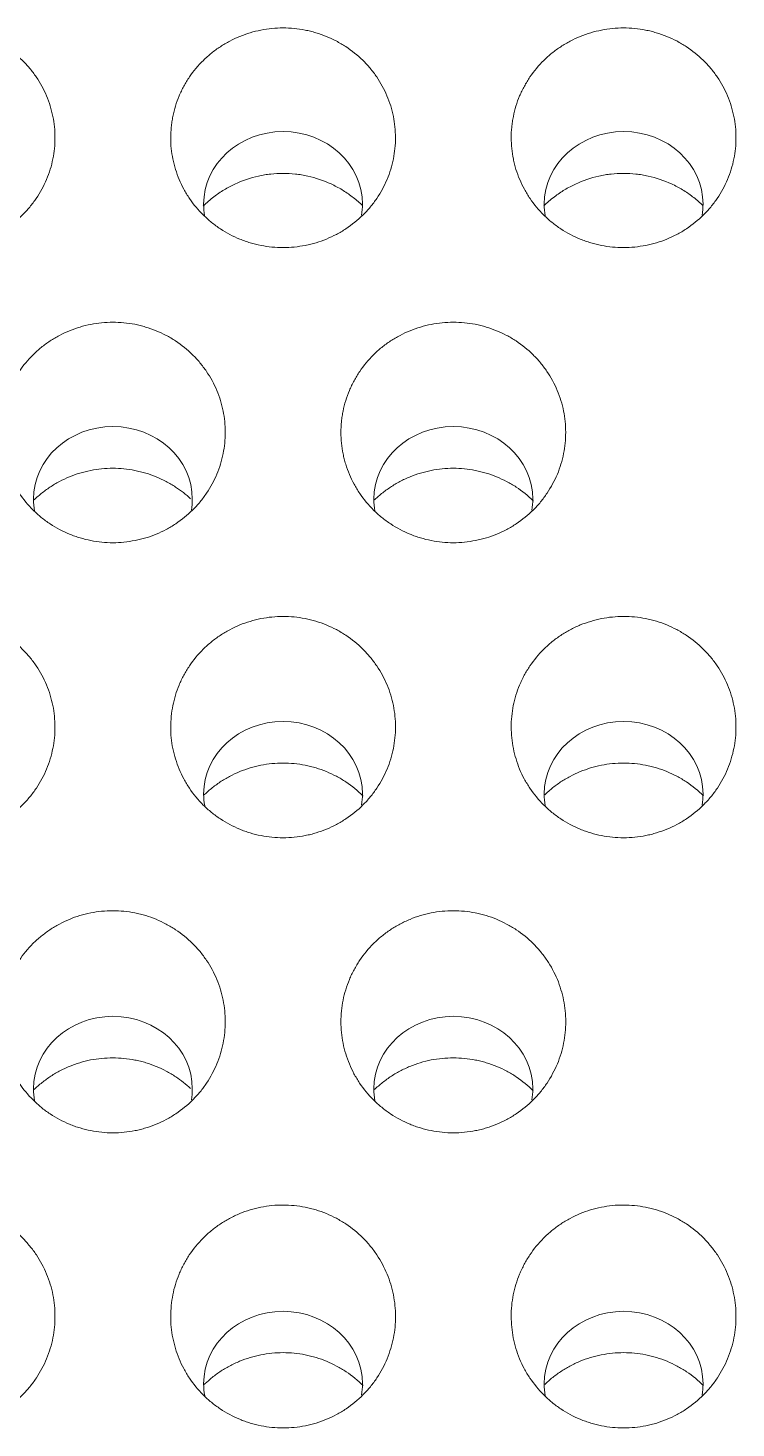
# Model space of a CAD drawing. Header units: inches. Extents: x 3778 to 56227, y -16914 to 35091.
# Drawn here: x 42141.05 to 42147.27, y -12606.92 to -12594.64 of the extents above; entities that cross this region are included whole.
import ezdxf

# ---------------------------------------------------------------- set-up
doc = ezdxf.new("R2010")
doc.units = ezdxf.units.IN
doc.header["$LTSCALE"] = 100
doc.header["$MEASUREMENT"] = 0
doc.layers.add('2-con', color=2, linetype='Continuous')
doc.layers.add('mark-B', color=2, linetype='Continuous', lineweight=20)

# ---------------------------------------------------------------- blocks, each defined once
blk = doc.blocks.new('무풍1WAY 대형')
at = {"layer": 'mark-B'}
for centre, start_param, end_param in [((537.771, -472.419), 2.987068, 3.141596), ((537.771, -472.419), 0, 0.167489), ((540.759, -472.419), 2.987068, 3.141596), ((540.759, -472.419), 0, 0.167489), ((537.771, -472.419), 3.141596, 6.283185), ((540.759, -472.419), 3.141596, 6.283185), ((539.265, -475.007), 2.988145, 3.141596), ((539.265, -475.007), 0, 0.166016), ((542.252, -475.007), 2.988145, 3.141596), ((542.252, -475.007), 0, 0.166016), ((539.265, -475.007), 3.141596, 6.283185), ((542.252, -475.007), 3.141596, 6.283185), ((537.771, -477.594), 2.989229, 3.141596), ((537.771, -477.594), 0, 0.16444), ((540.759, -477.594), 2.989229, 3.141596), ((540.759, -477.594), 0, 0.16444), ((537.771, -477.594), 3.141596, 6.283185), ((540.759, -477.594), 3.141596, 6.283185), ((539.265, -480.181), 2.990306, 3.141596), ((539.265, -480.181), 0, 0.162873), ((542.252, -480.181), 2.990306, 3.141596), ((542.252, -480.181), 0, 0.162873), ((539.265, -480.181), 3.141596, 6.283185), ((542.252, -480.181), 3.141596, 6.283185), ((537.771, -482.769), 2.991484, 3.141596), ((537.771, -482.769), 0, 0.161298), ((540.759, -482.769), 2.991484, 3.141596), ((540.759, -482.769), 0, 0.161298), ((537.771, -482.769), 3.141596, 6.283185), ((540.759, -482.769), 3.141596, 6.283185)]:
    blk.add_ellipse(centre, major_axis=(0.697, 0), ratio=0.913545, start_param=start_param, end_param=end_param, dxfattribs=at)
for points, knots in [([(537.771, -472.032), (537.837, -472.032), (537.901, -472.039), (537.997, -472.058), (538.028, -472.066), (538.075, -472.08), (538.091, -472.085), (538.122, -472.096), (538.137, -472.102), (538.212, -472.133), (538.269, -472.164), (538.336, -472.209), (538.349, -472.218), (538.375, -472.237), (538.388, -472.247), (538.425, -472.278), (538.449, -472.3), (538.517, -472.368), (538.558, -472.417), (538.602, -472.484), (538.611, -472.498), (538.627, -472.525), (538.651, -472.567), (538.685, -472.639), (538.706, -472.699), (538.725, -472.76), (538.733, -472.791), (538.751, -472.884), (538.757, -472.947), (538.757, -473.042), (538.756, -473.074), (538.75, -473.138), (538.745, -473.169), (538.726, -473.262), (538.708, -473.323), (538.678, -473.396), (538.671, -473.411), (538.657, -473.44), (538.65, -473.454), (538.628, -473.497), (538.611, -473.524), (538.558, -473.603), (538.518, -473.653), (538.461, -473.71), (538.449, -473.721), (538.425, -473.743), (538.388, -473.775), (538.324, -473.822), (538.269, -473.856), (538.211, -473.886), (538.182, -473.9), (538.092, -473.938), (538.03, -473.956), (537.934, -473.975), (537.902, -473.98), (537.836, -473.987), (537.804, -473.988), (537.706, -473.988), (537.642, -473.982), (537.562, -473.966), (537.546, -473.963), (537.514, -473.955), (537.467, -473.942), (537.391, -473.914), (537.332, -473.887), (537.289, -473.864), (537.275, -473.856), (537.247, -473.839), (537.233, -473.831), (537.166, -473.786), (537.116, -473.745), (537.048, -473.677), (537.027, -473.653), (536.986, -473.603), (536.966, -473.577), (536.913, -473.498), (536.883, -473.442), (536.847, -473.353), (536.836, -473.323), (536.817, -473.262), (536.802, -473.201), (536.793, -473.138), (536.786, -473.075), (536.785, -473.043), (536.785, -472.947), (536.791, -472.884), (536.809, -472.791), (536.817, -472.761), (536.835, -472.7), (536.846, -472.669), (536.883, -472.581), (536.913, -472.525), (536.966, -472.445), (536.985, -472.419), (537.026, -472.369), (537.047, -472.345), (537.115, -472.277), (537.165, -472.237), (537.245, -472.182), (537.273, -472.165), (537.331, -472.135), (537.389, -472.107), (537.45, -472.085), (537.496, -472.071), (537.512, -472.067), (537.544, -472.059), (537.56, -472.055), (537.64, -472.039), (537.705, -472.032), (537.771, -472.032)], [0, 0, 0, 0, 0.03125, 0.03125, 0.046875, 0.046875, 0.054688, 0.054688, 0.0625, 0.0625, 0.09375, 0.09375, 0.101563, 0.101563, 0.109375, 0.109375, 0.125, 0.125, 0.15625, 0.15625, 0.164063, 0.164063, 0.171875, 0.1875, 0.203125, 0.203125, 0.21875, 0.21875, 0.25, 0.25, 0.265625, 0.265625, 0.28125, 0.28125, 0.3125, 0.3125, 0.320313, 0.320313, 0.328125, 0.328125, 0.34375, 0.34375, 0.375, 0.375, 0.382813, 0.382813, 0.390625, 0.40625, 0.421875, 0.421875, 0.4375, 0.4375, 0.46875, 0.46875, 0.484375, 0.484375, 0.5, 0.5, 0.53125, 0.53125, 0.539063, 0.539063, 0.546875, 0.5625, 0.578125, 0.578125, 0.585938, 0.585938, 0.59375, 0.59375, 0.625, 0.625, 0.640625, 0.640625, 0.65625, 0.65625, 0.6875, 0.6875, 0.703125, 0.703125, 0.71875, 0.734375, 0.734375, 0.75, 0.75, 0.78125, 0.78125, 0.796875, 0.796875, 0.8125, 0.8125, 0.84375, 0.84375, 0.859375, 0.859375, 0.875, 0.875, 0.90625, 0.90625, 0.921875, 0.921875, 0.9375, 0.953125, 0.953125, 0.960938, 0.960938, 0.96875, 0.96875, 1, 1, 1, 1]), ([(540.759, -472.032), (540.824, -472.032), (540.889, -472.039), (540.984, -472.058), (541.016, -472.066), (541.063, -472.08), (541.078, -472.085), (541.109, -472.096), (541.124, -472.102), (541.199, -472.133), (541.256, -472.164), (541.323, -472.209), (541.336, -472.218), (541.363, -472.237), (541.375, -472.247), (541.413, -472.278), (541.437, -472.3), (541.505, -472.368), (541.545, -472.417), (541.59, -472.484), (541.598, -472.498), (541.615, -472.525), (541.639, -472.567), (541.672, -472.639), (541.694, -472.699), (541.712, -472.76), (541.72, -472.791), (541.739, -472.884), (541.745, -472.947), (541.745, -473.042), (541.743, -473.074), (541.737, -473.138), (541.732, -473.169), (541.714, -473.262), (541.696, -473.323), (541.665, -473.396), (541.659, -473.411), (541.645, -473.44), (541.638, -473.454), (541.615, -473.497), (541.599, -473.524), (541.546, -473.603), (541.505, -473.653), (541.448, -473.71), (541.436, -473.721), (541.412, -473.743), (541.376, -473.775), (541.311, -473.822), (541.256, -473.856), (541.199, -473.886), (541.169, -473.9), (541.079, -473.938), (541.017, -473.956), (540.922, -473.975), (540.889, -473.98), (540.824, -473.987), (540.791, -473.988), (540.694, -473.988), (540.629, -473.982), (540.549, -473.966), (540.533, -473.963), (540.501, -473.955), (540.454, -473.942), (540.378, -473.914), (540.32, -473.887), (540.277, -473.864), (540.263, -473.856), (540.235, -473.839), (540.221, -473.831), (540.153, -473.786), (540.104, -473.745), (540.036, -473.677), (540.014, -473.653), (539.973, -473.603), (539.954, -473.577), (539.901, -473.498), (539.871, -473.442), (539.834, -473.353), (539.823, -473.323), (539.805, -473.262), (539.789, -473.201), (539.78, -473.138), (539.774, -473.075), (539.772, -473.043), (539.772, -472.947), (539.778, -472.884), (539.797, -472.791), (539.805, -472.761), (539.823, -472.7), (539.834, -472.669), (539.87, -472.581), (539.9, -472.525), (539.953, -472.445), (539.972, -472.419), (540.013, -472.369), (540.035, -472.345), (540.103, -472.277), (540.152, -472.237), (540.233, -472.182), (540.261, -472.165), (540.318, -472.135), (540.377, -472.107), (540.437, -472.085), (540.484, -472.071), (540.5, -472.067), (540.531, -472.059), (540.547, -472.055), (540.628, -472.039), (540.693, -472.032), (540.759, -472.032)], [0, 0, 0, 0, 0.03125, 0.03125, 0.046875, 0.046875, 0.054688, 0.054688, 0.0625, 0.0625, 0.09375, 0.09375, 0.101563, 0.101563, 0.109375, 0.109375, 0.125, 0.125, 0.15625, 0.15625, 0.164063, 0.164063, 0.171875, 0.1875, 0.203125, 0.203125, 0.21875, 0.21875, 0.25, 0.25, 0.265625, 0.265625, 0.28125, 0.28125, 0.3125, 0.3125, 0.320313, 0.320313, 0.328125, 0.328125, 0.34375, 0.34375, 0.375, 0.375, 0.382813, 0.382813, 0.390625, 0.40625, 0.421875, 0.421875, 0.4375, 0.4375, 0.46875, 0.46875, 0.484375, 0.484375, 0.5, 0.5, 0.53125, 0.53125, 0.539063, 0.539063, 0.546875, 0.5625, 0.578125, 0.578125, 0.585938, 0.585938, 0.59375, 0.59375, 0.625, 0.625, 0.640625, 0.640625, 0.65625, 0.65625, 0.6875, 0.6875, 0.703125, 0.703125, 0.71875, 0.734375, 0.734375, 0.75, 0.75, 0.78125, 0.78125, 0.796875, 0.796875, 0.8125, 0.8125, 0.84375, 0.84375, 0.859375, 0.859375, 0.875, 0.875, 0.90625, 0.90625, 0.921875, 0.921875, 0.9375, 0.953125, 0.953125, 0.960938, 0.960938, 0.96875, 0.96875, 1, 1, 1, 1]), ([(543.746, -472.032), (543.812, -472.032), (543.877, -472.039), (543.972, -472.058), (544.003, -472.066), (544.05, -472.08), (544.066, -472.085), (544.097, -472.096), (544.112, -472.102), (544.187, -472.133), (544.244, -472.164), (544.311, -472.209), (544.324, -472.218), (544.35, -472.237), (544.363, -472.247), (544.4, -472.278), (544.424, -472.3), (544.492, -472.368), (544.533, -472.417), (544.577, -472.484), (544.586, -472.498), (544.602, -472.525), (544.626, -472.567), (544.66, -472.639), (544.681, -472.699), (544.7, -472.76), (544.708, -472.791), (544.726, -472.884), (544.732, -472.947), (544.732, -473.042), (544.731, -473.074), (544.725, -473.138), (544.72, -473.169), (544.701, -473.262), (544.683, -473.323), (544.653, -473.396), (544.646, -473.411), (544.633, -473.44), (544.625, -473.454), (544.603, -473.497), (544.586, -473.524), (544.533, -473.603), (544.493, -473.653), (544.436, -473.71), (544.424, -473.721), (544.4, -473.743), (544.363, -473.775), (544.299, -473.822), (544.244, -473.856), (544.187, -473.886), (544.157, -473.9), (544.067, -473.938), (544.005, -473.956), (543.909, -473.975), (543.877, -473.98), (543.812, -473.987), (543.779, -473.988), (543.682, -473.988), (543.617, -473.982), (543.537, -473.966), (543.521, -473.963), (543.489, -473.955), (543.442, -473.942), (543.366, -473.914), (543.307, -473.887), (543.264, -473.864), (543.25, -473.856), (543.222, -473.839), (543.208, -473.831), (543.141, -473.786), (543.091, -473.745), (543.023, -473.677), (543.002, -473.653), (542.961, -473.603), (542.941, -473.577), (542.888, -473.498), (542.858, -473.442), (542.822, -473.353), (542.811, -473.323), (542.792, -473.262), (542.777, -473.201), (542.768, -473.138), (542.761, -473.075), (542.76, -473.043), (542.76, -472.947), (542.766, -472.884), (542.784, -472.791), (542.792, -472.761), (542.81, -472.7), (542.821, -472.669), (542.858, -472.581), (542.888, -472.525), (542.941, -472.445), (542.96, -472.419), (543.001, -472.369), (543.022, -472.345), (543.09, -472.277), (543.14, -472.237), (543.22, -472.182), (543.249, -472.165), (543.306, -472.135), (543.364, -472.107), (543.425, -472.085), (543.471, -472.071), (543.487, -472.067), (543.519, -472.059), (543.535, -472.055), (543.615, -472.039), (543.68, -472.032), (543.746, -472.032)], [0, 0, 0, 0, 0.03125, 0.03125, 0.046875, 0.046875, 0.054687, 0.054687, 0.0625, 0.0625, 0.09375, 0.09375, 0.101562, 0.101562, 0.109375, 0.109375, 0.125, 0.125, 0.15625, 0.15625, 0.164062, 0.164062, 0.171875, 0.1875, 0.203125, 0.203125, 0.21875, 0.21875, 0.25, 0.25, 0.265625, 0.265625, 0.28125, 0.28125, 0.3125, 0.3125, 0.320312, 0.320312, 0.328125, 0.328125, 0.34375, 0.34375, 0.375, 0.375, 0.382812, 0.382812, 0.390625, 0.40625, 0.421875, 0.421875, 0.4375, 0.4375, 0.46875, 0.46875, 0.484375, 0.484375, 0.5, 0.5, 0.53125, 0.53125, 0.539062, 0.539062, 0.546875, 0.5625, 0.578125, 0.578125, 0.585937, 0.585937, 0.59375, 0.59375, 0.625, 0.625, 0.640625, 0.640625, 0.65625, 0.65625, 0.6875, 0.6875, 0.703125, 0.703125, 0.71875, 0.734375, 0.734375, 0.75, 0.75, 0.78125, 0.78125, 0.796875, 0.796875, 0.8125, 0.8125, 0.84375, 0.84375, 0.859375, 0.859375, 0.875, 0.875, 0.90625, 0.90625, 0.921875, 0.921875, 0.9375, 0.953125, 0.953125, 0.960937, 0.960937, 0.96875, 0.96875, 1, 1, 1, 1]), ([(538.462, -472.414), (538.455, -472.421), (538.447, -472.429), (538.427, -472.447), (538.39, -472.479), (538.325, -472.527), (538.27, -472.56), (538.227, -472.583), (538.212, -472.59), (538.183, -472.604), (538.168, -472.611), (538.093, -472.642), (538.03, -472.661), (537.935, -472.68), (537.902, -472.685), (537.837, -472.692), (537.804, -472.693), (537.706, -472.693), (537.642, -472.687), (537.561, -472.671), (537.545, -472.667), (537.513, -472.659), (537.466, -472.646), (537.389, -472.619), (537.331, -472.591), (537.288, -472.568), (537.274, -472.56), (537.246, -472.544), (537.232, -472.535), (537.164, -472.49), (537.115, -472.449), (537.069, -472.404)], [0, 0, 0, 0, 0.021096, 0.021096, 0.052678, 0.115841, 0.179004, 0.179004, 0.210586, 0.210586, 0.242167, 0.242167, 0.368493, 0.368493, 0.431657, 0.431657, 0.49482, 0.49482, 0.621146, 0.621146, 0.652728, 0.652728, 0.684309, 0.747473, 0.810636, 0.810636, 0.842217, 0.842217, 0.873799, 0.873799, 1, 1, 1, 1]), ([(541.45, -472.414), (541.442, -472.421), (541.434, -472.429), (541.414, -472.447), (541.378, -472.479), (541.313, -472.527), (541.258, -472.56), (541.215, -472.583), (541.2, -472.59), (541.17, -472.604), (541.155, -472.611), (541.08, -472.642), (541.018, -472.661), (540.922, -472.68), (540.89, -472.685), (540.824, -472.692), (540.792, -472.693), (540.694, -472.693), (540.629, -472.687), (540.549, -472.671), (540.533, -472.667), (540.501, -472.659), (540.453, -472.646), (540.377, -472.619), (540.318, -472.591), (540.275, -472.568), (540.261, -472.56), (540.233, -472.544), (540.219, -472.535), (540.152, -472.49), (540.102, -472.449), (540.057, -472.404)], [0, 0, 0, 0, 0.021096, 0.021096, 0.052678, 0.115841, 0.179004, 0.179004, 0.210586, 0.210586, 0.242167, 0.242167, 0.368493, 0.368493, 0.431657, 0.431657, 0.49482, 0.49482, 0.621146, 0.621146, 0.652728, 0.652728, 0.684309, 0.747473, 0.810636, 0.810636, 0.842217, 0.842217, 0.873799, 0.873799, 1, 1, 1, 1]), ([(539.265, -474.621), (539.331, -474.621), (539.395, -474.628), (539.49, -474.647), (539.522, -474.655), (539.569, -474.669), (539.584, -474.674), (539.615, -474.685), (539.63, -474.691), (539.705, -474.722), (539.762, -474.752), (539.829, -474.797), (539.842, -474.806), (539.868, -474.825), (539.881, -474.835), (539.919, -474.866), (539.943, -474.888), (540.01, -474.955), (540.051, -475.004), (540.096, -475.071), (540.104, -475.085), (540.121, -475.112), (540.145, -475.154), (540.178, -475.225), (540.2, -475.285), (540.218, -475.346), (540.226, -475.377), (540.245, -475.47), (540.251, -475.533), (540.251, -475.627), (540.25, -475.659), (540.243, -475.723), (540.239, -475.754), (540.22, -475.847), (540.202, -475.907), (540.171, -475.981), (540.165, -475.995), (540.151, -476.024), (540.144, -476.038), (540.121, -476.081), (540.105, -476.108), (540.052, -476.187), (540.011, -476.236), (539.954, -476.293), (539.942, -476.304), (539.918, -476.326), (539.882, -476.357), (539.817, -476.405), (539.762, -476.438), (539.705, -476.468), (539.675, -476.482), (539.585, -476.52), (539.523, -476.538), (539.428, -476.557), (539.396, -476.562), (539.33, -476.568), (539.298, -476.57), (539.2, -476.57), (539.136, -476.564), (539.056, -476.548), (539.04, -476.544), (539.008, -476.537), (538.961, -476.524), (538.885, -476.497), (538.826, -476.469), (538.783, -476.446), (538.769, -476.438), (538.741, -476.422), (538.727, -476.413), (538.66, -476.368), (538.61, -476.328), (538.542, -476.26), (538.521, -476.236), (538.48, -476.187), (538.46, -476.161), (538.407, -476.082), (538.377, -476.026), (538.34, -475.938), (538.33, -475.908), (538.311, -475.847), (538.296, -475.785), (538.286, -475.723), (538.28, -475.66), (538.279, -475.629), (538.278, -475.533), (538.285, -475.47), (538.303, -475.378), (538.311, -475.347), (538.329, -475.286), (538.34, -475.256), (538.377, -475.168), (538.407, -475.112), (538.46, -475.032), (538.479, -475.007), (538.52, -474.957), (538.541, -474.933), (538.609, -474.865), (538.659, -474.825), (538.739, -474.771), (538.768, -474.754), (538.825, -474.723), (538.883, -474.696), (538.944, -474.674), (538.99, -474.66), (539.006, -474.655), (539.038, -474.647), (539.054, -474.644), (539.134, -474.628), (539.199, -474.621), (539.265, -474.621)], [0, 0, 0, 0, 0.03125, 0.03125, 0.046875, 0.046875, 0.054688, 0.054688, 0.0625, 0.0625, 0.09375, 0.09375, 0.101563, 0.101563, 0.109375, 0.109375, 0.125, 0.125, 0.15625, 0.15625, 0.164063, 0.164063, 0.171875, 0.1875, 0.203125, 0.203125, 0.21875, 0.21875, 0.25, 0.25, 0.265625, 0.265625, 0.28125, 0.28125, 0.3125, 0.3125, 0.320313, 0.320313, 0.328125, 0.328125, 0.34375, 0.34375, 0.375, 0.375, 0.382813, 0.382813, 0.390625, 0.40625, 0.421875, 0.421875, 0.4375, 0.4375, 0.46875, 0.46875, 0.484375, 0.484375, 0.5, 0.5, 0.53125, 0.53125, 0.539063, 0.539063, 0.546875, 0.5625, 0.578125, 0.578125, 0.585938, 0.585938, 0.59375, 0.59375, 0.625, 0.625, 0.640625, 0.640625, 0.65625, 0.65625, 0.6875, 0.6875, 0.703125, 0.703125, 0.71875, 0.734375, 0.734375, 0.75, 0.75, 0.78125, 0.78125, 0.796875, 0.796875, 0.8125, 0.8125, 0.84375, 0.84375, 0.859375, 0.859375, 0.875, 0.875, 0.90625, 0.90625, 0.921875, 0.921875, 0.9375, 0.953125, 0.953125, 0.960937, 0.960937, 0.96875, 0.96875, 1, 1, 1, 1]), ([(542.252, -474.621), (542.318, -474.621), (542.383, -474.628), (542.478, -474.647), (542.509, -474.655), (542.556, -474.669), (542.572, -474.674), (542.603, -474.685), (542.618, -474.691), (542.693, -474.722), (542.749, -474.752), (542.817, -474.797), (542.83, -474.806), (542.856, -474.825), (542.869, -474.835), (542.906, -474.866), (542.93, -474.888), (542.998, -474.955), (543.039, -475.004), (543.083, -475.071), (543.092, -475.085), (543.108, -475.112), (543.132, -475.154), (543.166, -475.225), (543.187, -475.285), (543.206, -475.346), (543.214, -475.377), (543.232, -475.47), (543.239, -475.533), (543.239, -475.627), (543.237, -475.659), (543.231, -475.723), (543.226, -475.754), (543.208, -475.847), (543.189, -475.907), (543.159, -475.981), (543.152, -475.995), (543.139, -476.024), (543.131, -476.038), (543.109, -476.081), (543.092, -476.108), (543.039, -476.187), (542.999, -476.236), (542.942, -476.293), (542.93, -476.304), (542.906, -476.326), (542.869, -476.357), (542.805, -476.405), (542.75, -476.438), (542.692, -476.468), (542.663, -476.482), (542.573, -476.52), (542.511, -476.538), (542.415, -476.557), (542.383, -476.562), (542.318, -476.568), (542.285, -476.57), (542.188, -476.57), (542.123, -476.564), (542.043, -476.548), (542.027, -476.544), (541.995, -476.537), (541.948, -476.524), (541.872, -476.497), (541.814, -476.469), (541.771, -476.446), (541.757, -476.438), (541.729, -476.422), (541.715, -476.413), (541.648, -476.368), (541.598, -476.328), (541.53, -476.26), (541.508, -476.236), (541.467, -476.187), (541.448, -476.161), (541.395, -476.082), (541.365, -476.026), (541.328, -475.938), (541.317, -475.908), (541.299, -475.847), (541.283, -475.785), (541.274, -475.723), (541.268, -475.66), (541.266, -475.629), (541.266, -475.533), (541.272, -475.47), (541.291, -475.378), (541.298, -475.347), (541.317, -475.286), (541.328, -475.256), (541.364, -475.168), (541.394, -475.112), (541.447, -475.032), (541.466, -475.007), (541.507, -474.957), (541.529, -474.933), (541.597, -474.865), (541.646, -474.825), (541.727, -474.771), (541.755, -474.754), (541.812, -474.723), (541.871, -474.696), (541.931, -474.674), (541.978, -474.66), (541.994, -474.655), (542.025, -474.647), (542.041, -474.644), (542.122, -474.628), (542.187, -474.621), (542.252, -474.621)], [0, 0, 0, 0, 0.03125, 0.03125, 0.046875, 0.046875, 0.054688, 0.054688, 0.0625, 0.0625, 0.09375, 0.09375, 0.101563, 0.101563, 0.109375, 0.109375, 0.125, 0.125, 0.15625, 0.15625, 0.164063, 0.164063, 0.171875, 0.1875, 0.203125, 0.203125, 0.21875, 0.21875, 0.25, 0.25, 0.265625, 0.265625, 0.28125, 0.28125, 0.3125, 0.3125, 0.320313, 0.320313, 0.328125, 0.328125, 0.34375, 0.34375, 0.375, 0.375, 0.382813, 0.382813, 0.390625, 0.40625, 0.421875, 0.421875, 0.4375, 0.4375, 0.46875, 0.46875, 0.484375, 0.484375, 0.5, 0.5, 0.53125, 0.53125, 0.539063, 0.539063, 0.546875, 0.5625, 0.578125, 0.578125, 0.585938, 0.585938, 0.59375, 0.59375, 0.625, 0.625, 0.640625, 0.640625, 0.65625, 0.65625, 0.6875, 0.6875, 0.703125, 0.703125, 0.71875, 0.734375, 0.734375, 0.75, 0.75, 0.78125, 0.78125, 0.796875, 0.796875, 0.8125, 0.8125, 0.84375, 0.84375, 0.859375, 0.859375, 0.875, 0.875, 0.90625, 0.90625, 0.921875, 0.921875, 0.9375, 0.953125, 0.953125, 0.960938, 0.960938, 0.96875, 0.96875, 1, 1, 1, 1]), ([(539.956, -475.001), (539.948, -475.009), (539.94, -475.016), (539.92, -475.035), (539.883, -475.066), (539.819, -475.114), (539.763, -475.147), (539.72, -475.17), (539.706, -475.177), (539.676, -475.191), (539.661, -475.198), (539.586, -475.229), (539.524, -475.248), (539.428, -475.267), (539.396, -475.271), (539.33, -475.278), (539.298, -475.279), (539.2, -475.279), (539.135, -475.273), (539.055, -475.257), (539.039, -475.254), (539.007, -475.246), (538.96, -475.233), (538.884, -475.206), (538.825, -475.178), (538.782, -475.155), (538.768, -475.147), (538.74, -475.131), (538.726, -475.122), (538.659, -475.077), (538.609, -475.036), (538.563, -474.991), (538.563, -474.991), (538.563, -474.991)], [0, 0, 0, 0, 0.021639, 0.021639, 0.053183, 0.116271, 0.179358, 0.179358, 0.210902, 0.210902, 0.242446, 0.242446, 0.368621, 0.368621, 0.431708, 0.431708, 0.494796, 0.494796, 0.620971, 0.620971, 0.652514, 0.652514, 0.684058, 0.747146, 0.810233, 0.810233, 0.841777, 0.841777, 0.873321, 0.873321, 0.999496, 0.999496, 1, 1, 1, 1]), ([(542.944, -475.001), (542.936, -475.009), (542.928, -475.016), (542.907, -475.035), (542.871, -475.066), (542.806, -475.114), (542.751, -475.147), (542.708, -475.17), (542.693, -475.177), (542.664, -475.191), (542.649, -475.198), (542.573, -475.229), (542.511, -475.248), (542.416, -475.267), (542.383, -475.271), (542.318, -475.278), (542.285, -475.279), (542.188, -475.279), (542.123, -475.273), (542.043, -475.257), (542.027, -475.254), (541.995, -475.246), (541.948, -475.233), (541.871, -475.206), (541.813, -475.178), (541.77, -475.155), (541.756, -475.147), (541.728, -475.131), (541.714, -475.122), (541.654, -475.082), (541.611, -475.048), (541.571, -475.01)], [0, 0, 0, 0, 0.022043, 0.022043, 0.054174, 0.118438, 0.182701, 0.182701, 0.214832, 0.214832, 0.246964, 0.246964, 0.375491, 0.375491, 0.439754, 0.439754, 0.504017, 0.504017, 0.632544, 0.632544, 0.664675, 0.664675, 0.696807, 0.76107, 0.825333, 0.825333, 0.857465, 0.857465, 0.889597, 0.889597, 1, 1, 1, 1]), ([(537.771, -477.21), (537.837, -477.21), (537.901, -477.217), (537.996, -477.236), (538.028, -477.243), (538.075, -477.257), (538.09, -477.263), (538.121, -477.274), (538.136, -477.279), (538.211, -477.31), (538.268, -477.34), (538.335, -477.385), (538.348, -477.394), (538.374, -477.413), (538.387, -477.423), (538.425, -477.454), (538.448, -477.475), (538.516, -477.543), (538.557, -477.592), (538.602, -477.658), (538.61, -477.672), (538.627, -477.699), (538.651, -477.741), (538.685, -477.812), (538.706, -477.871), (538.724, -477.932), (538.732, -477.963), (538.751, -478.056), (538.757, -478.118), (538.757, -478.213), (538.756, -478.244), (538.749, -478.307), (538.745, -478.339), (538.726, -478.431), (538.708, -478.492), (538.677, -478.565), (538.671, -478.579), (538.657, -478.608), (538.65, -478.622), (538.627, -478.664), (538.611, -478.692), (538.558, -478.77), (538.517, -478.819), (538.46, -478.876), (538.448, -478.887), (538.424, -478.909), (538.388, -478.94), (538.323, -478.987), (538.268, -479.02), (538.211, -479.051), (538.181, -479.065), (538.091, -479.101), (538.029, -479.12), (537.934, -479.139), (537.902, -479.144), (537.836, -479.15), (537.804, -479.152), (537.707, -479.152), (537.642, -479.146), (537.562, -479.13), (537.546, -479.126), (537.514, -479.118), (537.467, -479.106), (537.391, -479.079), (537.333, -479.051), (537.29, -479.029), (537.276, -479.021), (537.248, -479.004), (537.234, -478.996), (537.167, -478.951), (537.117, -478.911), (537.049, -478.843), (537.027, -478.82), (536.996, -478.783), (536.986, -478.77), (536.967, -478.744), (536.958, -478.731), (536.914, -478.666), (536.884, -478.61), (536.847, -478.522), (536.836, -478.492), (536.817, -478.431), (536.802, -478.37), (536.793, -478.308), (536.786, -478.246), (536.785, -478.214), (536.785, -478.119), (536.791, -478.056), (536.81, -477.964), (536.817, -477.933), (536.836, -477.872), (536.847, -477.842), (536.883, -477.754), (536.913, -477.699), (536.966, -477.62), (536.985, -477.594), (537.026, -477.544), (537.048, -477.521), (537.116, -477.453), (537.165, -477.413), (537.246, -477.359), (537.274, -477.342), (537.331, -477.312), (537.39, -477.284), (537.45, -477.263), (537.497, -477.249), (537.512, -477.244), (537.544, -477.236), (537.56, -477.233), (537.64, -477.217), (537.705, -477.21), (537.771, -477.21)], [0, 0, 0, 0, 0.03125, 0.03125, 0.046875, 0.046875, 0.054688, 0.054688, 0.0625, 0.0625, 0.09375, 0.09375, 0.101563, 0.101563, 0.109375, 0.109375, 0.125, 0.125, 0.15625, 0.15625, 0.164063, 0.164063, 0.171875, 0.1875, 0.203125, 0.203125, 0.21875, 0.21875, 0.25, 0.25, 0.265625, 0.265625, 0.28125, 0.28125, 0.3125, 0.3125, 0.320313, 0.320313, 0.328125, 0.328125, 0.34375, 0.34375, 0.375, 0.375, 0.382813, 0.382813, 0.390625, 0.40625, 0.421875, 0.421875, 0.4375, 0.4375, 0.46875, 0.46875, 0.484375, 0.484375, 0.5, 0.5, 0.53125, 0.53125, 0.539062, 0.539062, 0.546875, 0.5625, 0.578125, 0.578125, 0.585937, 0.585937, 0.59375, 0.59375, 0.625, 0.625, 0.640625, 0.640625, 0.648437, 0.648437, 0.65625, 0.65625, 0.6875, 0.6875, 0.703125, 0.703125, 0.71875, 0.734375, 0.734375, 0.75, 0.75, 0.78125, 0.78125, 0.796875, 0.796875, 0.8125, 0.8125, 0.84375, 0.84375, 0.859375, 0.859375, 0.875, 0.875, 0.90625, 0.90625, 0.921875, 0.921875, 0.9375, 0.953125, 0.953125, 0.960937, 0.960937, 0.96875, 0.96875, 1, 1, 1, 1]), ([(540.759, -477.21), (540.824, -477.21), (540.889, -477.217), (540.984, -477.236), (541.015, -477.243), (541.062, -477.257), (541.078, -477.263), (541.109, -477.274), (541.124, -477.279), (541.199, -477.31), (541.255, -477.34), (541.322, -477.385), (541.336, -477.394), (541.362, -477.413), (541.375, -477.423), (541.412, -477.454), (541.436, -477.475), (541.504, -477.543), (541.545, -477.592), (541.589, -477.658), (541.598, -477.672), (541.614, -477.699), (541.638, -477.741), (541.672, -477.812), (541.693, -477.871), (541.712, -477.932), (541.72, -477.963), (541.739, -478.056), (541.745, -478.118), (541.745, -478.213), (541.743, -478.244), (541.737, -478.307), (541.732, -478.339), (541.714, -478.431), (541.695, -478.492), (541.665, -478.565), (541.658, -478.579), (541.645, -478.608), (541.637, -478.622), (541.615, -478.664), (541.598, -478.692), (541.545, -478.77), (541.505, -478.819), (541.447, -478.876), (541.436, -478.887), (541.412, -478.909), (541.375, -478.94), (541.311, -478.987), (541.256, -479.02), (541.198, -479.051), (541.169, -479.065), (541.079, -479.101), (541.017, -479.12), (540.921, -479.139), (540.889, -479.144), (540.824, -479.15), (540.791, -479.152), (540.694, -479.152), (540.63, -479.146), (540.55, -479.13), (540.534, -479.126), (540.502, -479.118), (540.455, -479.106), (540.379, -479.079), (540.32, -479.051), (540.277, -479.029), (540.263, -479.021), (540.235, -479.004), (540.222, -478.996), (540.154, -478.951), (540.105, -478.911), (540.036, -478.843), (540.015, -478.82), (539.984, -478.783), (539.974, -478.77), (539.955, -478.744), (539.946, -478.731), (539.901, -478.666), (539.871, -478.61), (539.834, -478.522), (539.824, -478.492), (539.805, -478.431), (539.79, -478.37), (539.78, -478.308), (539.774, -478.246), (539.772, -478.214), (539.772, -478.119), (539.779, -478.056), (539.797, -477.964), (539.805, -477.933), (539.823, -477.872), (539.834, -477.842), (539.871, -477.754), (539.901, -477.699), (539.954, -477.62), (539.973, -477.594), (540.014, -477.544), (540.035, -477.521), (540.103, -477.453), (540.153, -477.413), (540.234, -477.359), (540.262, -477.342), (540.319, -477.312), (540.377, -477.284), (540.438, -477.263), (540.484, -477.249), (540.5, -477.244), (540.532, -477.236), (540.548, -477.233), (540.628, -477.217), (540.693, -477.21), (540.759, -477.21)], [0, 0, 0, 0, 0.03125, 0.03125, 0.046875, 0.046875, 0.054688, 0.054688, 0.0625, 0.0625, 0.09375, 0.09375, 0.101563, 0.101563, 0.109375, 0.109375, 0.125, 0.125, 0.15625, 0.15625, 0.164063, 0.164063, 0.171875, 0.1875, 0.203125, 0.203125, 0.21875, 0.21875, 0.25, 0.25, 0.265625, 0.265625, 0.28125, 0.28125, 0.3125, 0.3125, 0.320313, 0.320313, 0.328125, 0.328125, 0.34375, 0.34375, 0.375, 0.375, 0.382813, 0.382813, 0.390625, 0.40625, 0.421875, 0.421875, 0.4375, 0.4375, 0.46875, 0.46875, 0.484375, 0.484375, 0.5, 0.5, 0.53125, 0.53125, 0.539063, 0.539063, 0.546875, 0.5625, 0.578125, 0.578125, 0.585938, 0.585938, 0.59375, 0.59375, 0.625, 0.625, 0.640625, 0.640625, 0.648438, 0.648438, 0.65625, 0.65625, 0.6875, 0.6875, 0.703125, 0.703125, 0.71875, 0.734375, 0.734375, 0.75, 0.75, 0.78125, 0.78125, 0.796875, 0.796875, 0.8125, 0.8125, 0.84375, 0.84375, 0.859375, 0.859375, 0.875, 0.875, 0.90625, 0.90625, 0.921875, 0.921875, 0.9375, 0.953125, 0.953125, 0.960938, 0.960938, 0.96875, 0.96875, 1, 1, 1, 1]), ([(543.746, -477.21), (543.812, -477.21), (543.876, -477.217), (543.971, -477.236), (544.003, -477.243), (544.05, -477.257), (544.065, -477.263), (544.096, -477.274), (544.111, -477.279), (544.186, -477.31), (544.243, -477.34), (544.31, -477.385), (544.323, -477.394), (544.349, -477.413), (544.362, -477.423), (544.4, -477.454), (544.424, -477.475), (544.491, -477.543), (544.532, -477.592), (544.577, -477.658), (544.586, -477.672), (544.602, -477.699), (544.626, -477.741), (544.66, -477.812), (544.681, -477.871), (544.7, -477.932), (544.707, -477.963), (544.726, -478.056), (544.732, -478.118), (544.732, -478.213), (544.731, -478.244), (544.725, -478.307), (544.72, -478.339), (544.701, -478.431), (544.683, -478.492), (544.652, -478.565), (544.646, -478.579), (544.632, -478.608), (544.625, -478.622), (544.602, -478.664), (544.586, -478.692), (544.533, -478.77), (544.492, -478.819), (544.435, -478.876), (544.423, -478.887), (544.399, -478.909), (544.363, -478.94), (544.298, -478.987), (544.243, -479.02), (544.186, -479.051), (544.156, -479.065), (544.066, -479.101), (544.004, -479.12), (543.909, -479.139), (543.877, -479.144), (543.811, -479.15), (543.779, -479.152), (543.682, -479.152), (543.617, -479.146), (543.537, -479.13), (543.521, -479.126), (543.489, -479.118), (543.442, -479.106), (543.366, -479.079), (543.308, -479.051), (543.265, -479.029), (543.251, -479.021), (543.223, -479.004), (543.209, -478.996), (543.142, -478.951), (543.092, -478.911), (543.024, -478.843), (543.002, -478.82), (542.972, -478.783), (542.962, -478.77), (542.942, -478.744), (542.933, -478.731), (542.889, -478.666), (542.859, -478.61), (542.822, -478.522), (542.811, -478.492), (542.793, -478.431), (542.777, -478.37), (542.768, -478.308), (542.762, -478.246), (542.76, -478.214), (542.76, -478.119), (542.766, -478.056), (542.785, -477.964), (542.792, -477.933), (542.811, -477.872), (542.822, -477.842), (542.858, -477.754), (542.888, -477.699), (542.941, -477.62), (542.96, -477.594), (543.001, -477.544), (543.023, -477.521), (543.091, -477.453), (543.14, -477.413), (543.221, -477.359), (543.249, -477.342), (543.306, -477.312), (543.365, -477.284), (543.425, -477.263), (543.472, -477.249), (543.488, -477.244), (543.519, -477.236), (543.535, -477.233), (543.615, -477.217), (543.68, -477.21), (543.746, -477.21)], [0, 0, 0, 0, 0.03125, 0.03125, 0.046875, 0.046875, 0.054687, 0.054687, 0.0625, 0.0625, 0.09375, 0.09375, 0.101562, 0.101562, 0.109375, 0.109375, 0.125, 0.125, 0.15625, 0.15625, 0.164062, 0.164062, 0.171875, 0.1875, 0.203125, 0.203125, 0.21875, 0.21875, 0.25, 0.25, 0.265625, 0.265625, 0.28125, 0.28125, 0.3125, 0.3125, 0.320313, 0.320313, 0.328125, 0.328125, 0.34375, 0.34375, 0.375, 0.375, 0.382813, 0.382813, 0.390625, 0.40625, 0.421875, 0.421875, 0.4375, 0.4375, 0.46875, 0.46875, 0.484375, 0.484375, 0.5, 0.5, 0.53125, 0.53125, 0.539063, 0.539063, 0.546875, 0.5625, 0.578125, 0.578125, 0.585938, 0.585938, 0.59375, 0.59375, 0.625, 0.625, 0.640625, 0.640625, 0.648438, 0.648438, 0.65625, 0.65625, 0.6875, 0.6875, 0.703125, 0.703125, 0.71875, 0.734375, 0.734375, 0.75, 0.75, 0.78125, 0.78125, 0.796875, 0.796875, 0.8125, 0.8125, 0.84375, 0.84375, 0.859375, 0.859375, 0.875, 0.875, 0.90625, 0.90625, 0.921875, 0.921875, 0.9375, 0.953125, 0.953125, 0.960937, 0.960937, 0.96875, 0.96875, 1, 1, 1, 1]), ([(538.462, -477.588), (538.454, -477.596), (538.446, -477.604), (538.425, -477.622), (538.389, -477.653), (538.324, -477.701), (538.269, -477.734), (538.212, -477.764), (538.182, -477.778), (538.092, -477.815), (538.03, -477.834), (537.934, -477.853), (537.902, -477.858), (537.836, -477.864), (537.804, -477.866), (537.706, -477.866), (537.642, -477.859), (537.562, -477.844), (537.546, -477.84), (537.514, -477.832), (537.467, -477.819), (537.39, -477.792), (537.332, -477.765), (537.289, -477.742), (537.275, -477.734), (537.247, -477.718), (537.233, -477.709), (537.166, -477.664), (537.116, -477.624), (537.07, -477.578), (537.07, -477.578), (537.069, -477.578)], [0, 0, 0, 0, 0.022179, 0.022179, 0.053685, 0.116697, 0.179709, 0.179709, 0.242721, 0.242721, 0.368745, 0.368745, 0.431757, 0.431757, 0.494768, 0.494768, 0.620792, 0.620792, 0.652298, 0.652298, 0.683804, 0.746816, 0.809828, 0.809828, 0.841334, 0.841334, 0.87284, 0.87284, 0.998863, 0.998863, 1, 1, 1, 1]), ([(541.45, -477.588), (541.442, -477.596), (541.433, -477.604), (541.413, -477.622), (541.376, -477.653), (541.312, -477.701), (541.256, -477.734), (541.199, -477.764), (541.169, -477.778), (541.079, -477.815), (541.017, -477.834), (540.922, -477.853), (540.889, -477.858), (540.824, -477.864), (540.791, -477.866), (540.694, -477.866), (540.629, -477.859), (540.549, -477.844), (540.533, -477.84), (540.501, -477.832), (540.454, -477.819), (540.378, -477.792), (540.32, -477.765), (540.277, -477.742), (540.262, -477.734), (540.235, -477.718), (540.221, -477.709), (540.153, -477.664), (540.103, -477.624), (540.058, -477.578), (540.057, -477.578), (540.057, -477.578)], [0, 0, 0, 0, 0.022179, 0.022179, 0.053685, 0.116697, 0.179709, 0.179709, 0.242721, 0.242721, 0.368745, 0.368745, 0.431757, 0.431757, 0.494768, 0.494768, 0.620792, 0.620792, 0.652298, 0.652298, 0.683804, 0.746816, 0.809828, 0.809828, 0.841334, 0.841334, 0.87284, 0.87284, 0.998863, 0.998863, 1, 1, 1, 1]), ([(539.265, -479.799), (539.33, -479.799), (539.395, -479.806), (539.49, -479.824), (539.521, -479.832), (539.568, -479.846), (539.584, -479.851), (539.614, -479.862), (539.63, -479.868), (539.705, -479.899), (539.761, -479.929), (539.828, -479.973), (539.842, -479.982), (539.868, -480.001), (539.881, -480.011), (539.918, -480.042), (539.942, -480.063), (540.01, -480.13), (540.05, -480.179), (540.095, -480.245), (540.104, -480.259), (540.12, -480.286), (540.144, -480.327), (540.178, -480.398), (540.2, -480.457), (540.214, -480.503), (540.218, -480.518), (540.226, -480.549), (540.229, -480.564), (540.245, -480.642), (540.251, -480.704), (540.251, -480.798), (540.249, -480.829), (540.245, -480.877), (540.243, -480.892), (540.238, -480.924), (540.235, -480.939), (540.22, -481.016), (540.201, -481.076), (540.171, -481.149), (540.164, -481.163), (540.151, -481.192), (540.143, -481.206), (540.121, -481.248), (540.104, -481.275), (540.051, -481.354), (540.011, -481.403), (539.953, -481.459), (539.942, -481.47), (539.918, -481.492), (539.881, -481.523), (539.817, -481.57), (539.761, -481.603), (539.704, -481.633), (539.675, -481.647), (539.585, -481.683), (539.523, -481.702), (539.428, -481.721), (539.395, -481.725), (539.33, -481.732), (539.298, -481.733), (539.2, -481.733), (539.136, -481.727), (539.056, -481.712), (539.04, -481.708), (539.008, -481.7), (538.961, -481.687), (538.885, -481.661), (538.827, -481.633), (538.784, -481.611), (538.77, -481.603), (538.742, -481.587), (538.728, -481.578), (538.661, -481.534), (538.611, -481.493), (538.543, -481.426), (538.521, -481.403), (538.491, -481.366), (538.481, -481.353), (538.461, -481.328), (538.452, -481.315), (538.408, -481.249), (538.378, -481.194), (538.341, -481.106), (538.33, -481.076), (538.311, -481.016), (538.304, -480.985), (538.285, -480.893), (538.279, -480.831), (538.279, -480.704), (538.285, -480.642), (538.303, -480.55), (538.311, -480.519), (538.33, -480.459), (538.34, -480.429), (538.377, -480.341), (538.407, -480.286), (538.46, -480.207), (538.479, -480.181), (538.52, -480.132), (538.542, -480.108), (538.61, -480.041), (538.659, -480.001), (538.74, -479.947), (538.768, -479.93), (538.825, -479.9), (538.884, -479.873), (538.944, -479.851), (538.991, -479.837), (539.006, -479.833), (539.038, -479.825), (539.054, -479.822), (539.134, -479.806), (539.199, -479.799), (539.265, -479.799)], [0, 0, 0, 0, 0.03125, 0.03125, 0.046875, 0.046875, 0.054687, 0.054687, 0.0625, 0.0625, 0.09375, 0.09375, 0.101562, 0.101562, 0.109375, 0.109375, 0.125, 0.125, 0.15625, 0.15625, 0.164062, 0.164062, 0.171875, 0.1875, 0.203125, 0.203125, 0.210937, 0.210937, 0.21875, 0.21875, 0.25, 0.25, 0.265625, 0.265625, 0.273437, 0.273437, 0.28125, 0.28125, 0.3125, 0.3125, 0.320312, 0.320312, 0.328125, 0.328125, 0.34375, 0.34375, 0.375, 0.375, 0.382812, 0.382812, 0.390625, 0.40625, 0.421875, 0.421875, 0.4375, 0.4375, 0.46875, 0.46875, 0.484375, 0.484375, 0.5, 0.5, 0.53125, 0.53125, 0.539062, 0.539062, 0.546875, 0.5625, 0.578125, 0.578125, 0.585937, 0.585937, 0.59375, 0.59375, 0.625, 0.625, 0.640625, 0.640625, 0.648437, 0.648437, 0.65625, 0.65625, 0.6875, 0.6875, 0.703125, 0.703125, 0.71875, 0.71875, 0.75, 0.75, 0.78125, 0.78125, 0.796875, 0.796875, 0.8125, 0.8125, 0.84375, 0.84375, 0.859375, 0.859375, 0.875, 0.875, 0.90625, 0.90625, 0.921875, 0.921875, 0.9375, 0.953125, 0.953125, 0.960937, 0.960937, 0.96875, 0.96875, 1, 1, 1, 1]), ([(542.252, -479.799), (542.318, -479.799), (542.382, -479.806), (542.478, -479.824), (542.509, -479.832), (542.556, -479.846), (542.571, -479.851), (542.602, -479.862), (542.617, -479.868), (542.692, -479.899), (542.749, -479.929), (542.816, -479.973), (542.829, -479.982), (542.855, -480.001), (542.868, -480.011), (542.906, -480.042), (542.929, -480.063), (542.997, -480.13), (543.038, -480.179), (543.083, -480.245), (543.091, -480.259), (543.108, -480.286), (543.132, -480.327), (543.166, -480.398), (543.187, -480.457), (543.201, -480.503), (543.205, -480.518), (543.213, -480.549), (543.217, -480.564), (543.232, -480.642), (543.238, -480.704), (543.238, -480.798), (543.237, -480.829), (543.232, -480.877), (543.23, -480.892), (543.226, -480.924), (543.223, -480.939), (543.207, -481.016), (543.189, -481.076), (543.158, -481.149), (543.152, -481.163), (543.138, -481.192), (543.131, -481.206), (543.108, -481.248), (543.092, -481.275), (543.039, -481.354), (542.998, -481.403), (542.941, -481.459), (542.929, -481.47), (542.905, -481.492), (542.869, -481.523), (542.804, -481.57), (542.749, -481.603), (542.692, -481.633), (542.662, -481.647), (542.572, -481.683), (542.51, -481.702), (542.415, -481.721), (542.383, -481.725), (542.318, -481.732), (542.285, -481.733), (542.188, -481.733), (542.124, -481.727), (542.044, -481.712), (542.028, -481.708), (541.996, -481.7), (541.949, -481.687), (541.873, -481.661), (541.814, -481.633), (541.772, -481.611), (541.757, -481.603), (541.73, -481.587), (541.716, -481.578), (541.648, -481.534), (541.599, -481.493), (541.531, -481.426), (541.509, -481.403), (541.478, -481.366), (541.468, -481.353), (541.449, -481.328), (541.44, -481.315), (541.395, -481.249), (541.365, -481.194), (541.328, -481.106), (541.317, -481.076), (541.299, -481.016), (541.291, -480.985), (541.273, -480.893), (541.266, -480.831), (541.266, -480.704), (541.272, -480.642), (541.291, -480.55), (541.299, -480.519), (541.317, -480.459), (541.328, -480.429), (541.365, -480.341), (541.395, -480.286), (541.448, -480.207), (541.467, -480.181), (541.508, -480.132), (541.53, -480.108), (541.598, -480.041), (541.647, -480.001), (541.728, -479.947), (541.756, -479.93), (541.813, -479.9), (541.871, -479.873), (541.932, -479.851), (541.978, -479.837), (541.994, -479.833), (542.026, -479.825), (542.042, -479.822), (542.122, -479.806), (542.187, -479.799), (542.252, -479.799)], [0, 0, 0, 0, 0.03125, 0.03125, 0.046875, 0.046875, 0.054687, 0.054687, 0.0625, 0.0625, 0.09375, 0.09375, 0.101562, 0.101562, 0.109375, 0.109375, 0.125, 0.125, 0.15625, 0.15625, 0.164062, 0.164062, 0.171875, 0.1875, 0.203125, 0.203125, 0.210937, 0.210937, 0.21875, 0.21875, 0.25, 0.25, 0.265625, 0.265625, 0.273437, 0.273437, 0.28125, 0.28125, 0.3125, 0.3125, 0.320312, 0.320312, 0.328125, 0.328125, 0.34375, 0.34375, 0.375, 0.375, 0.382812, 0.382812, 0.390625, 0.40625, 0.421875, 0.421875, 0.4375, 0.4375, 0.46875, 0.46875, 0.484375, 0.484375, 0.5, 0.5, 0.53125, 0.53125, 0.539062, 0.539062, 0.546875, 0.5625, 0.578125, 0.578125, 0.585937, 0.585937, 0.59375, 0.59375, 0.625, 0.625, 0.640625, 0.640625, 0.648437, 0.648437, 0.65625, 0.65625, 0.6875, 0.6875, 0.703125, 0.703125, 0.71875, 0.71875, 0.75, 0.75, 0.78125, 0.78125, 0.796875, 0.796875, 0.8125, 0.8125, 0.84375, 0.84375, 0.859375, 0.859375, 0.875, 0.875, 0.90625, 0.90625, 0.921875, 0.921875, 0.9375, 0.953125, 0.953125, 0.960937, 0.960937, 0.96875, 0.96875, 1, 1, 1, 1]), ([(539.956, -480.175), (539.948, -480.183), (539.939, -480.191), (539.919, -480.209), (539.882, -480.24), (539.817, -480.288), (539.762, -480.32), (539.705, -480.351), (539.675, -480.365), (539.585, -480.401), (539.523, -480.42), (539.428, -480.439), (539.395, -480.444), (539.33, -480.45), (539.298, -480.452), (539.2, -480.452), (539.136, -480.445), (539.056, -480.43), (539.04, -480.426), (539.008, -480.418), (538.961, -480.406), (538.885, -480.379), (538.826, -480.351), (538.783, -480.329), (538.769, -480.321), (538.741, -480.304), (538.727, -480.296), (538.66, -480.251), (538.61, -480.211), (538.564, -480.166), (538.564, -480.165), (538.563, -480.164)], [0, 0, 0, 0, 0.022721, 0.022721, 0.054192, 0.117132, 0.180073, 0.180073, 0.243014, 0.243014, 0.368895, 0.368895, 0.431836, 0.431836, 0.494777, 0.494777, 0.620658, 0.620658, 0.652128, 0.652128, 0.683599, 0.746539, 0.80948, 0.80948, 0.84095, 0.84095, 0.872421, 0.872421, 0.998302, 0.998302, 1, 1, 1, 1]), ([(542.944, -480.175), (542.935, -480.183), (542.927, -480.191), (542.906, -480.209), (542.869, -480.24), (542.805, -480.288), (542.75, -480.32), (542.692, -480.351), (542.663, -480.365), (542.573, -480.401), (542.511, -480.42), (542.415, -480.439), (542.383, -480.444), (542.318, -480.45), (542.285, -480.452), (542.188, -480.452), (542.123, -480.445), (542.043, -480.43), (542.027, -480.426), (541.995, -480.418), (541.948, -480.406), (541.872, -480.379), (541.814, -480.351), (541.771, -480.329), (541.757, -480.321), (541.729, -480.304), (541.715, -480.296), (541.655, -480.256), (541.611, -480.222), (541.57, -480.184)], [0, 0, 0, 0, 0.023142, 0.023142, 0.055196, 0.119302, 0.183409, 0.183409, 0.247516, 0.247516, 0.375729, 0.375729, 0.439836, 0.439836, 0.503942, 0.503942, 0.632156, 0.632156, 0.664209, 0.664209, 0.696262, 0.760369, 0.824476, 0.824476, 0.856529, 0.856529, 0.888582, 0.888582, 1, 1, 1, 1]), ([(537.771, -482.388), (537.837, -482.388), (537.901, -482.395), (537.996, -482.413), (538.027, -482.421), (538.074, -482.435), (538.09, -482.44), (538.12, -482.451), (538.136, -482.457), (538.21, -482.487), (538.267, -482.517), (538.334, -482.561), (538.348, -482.57), (538.374, -482.589), (538.386, -482.599), (538.424, -482.629), (538.448, -482.651), (538.516, -482.718), (538.556, -482.766), (538.601, -482.832), (538.61, -482.846), (538.626, -482.873), (538.65, -482.914), (538.684, -482.985), (538.706, -483.044), (538.72, -483.089), (538.724, -483.104), (538.732, -483.135), (538.735, -483.15), (538.751, -483.227), (538.757, -483.289), (538.757, -483.383), (538.756, -483.414), (538.751, -483.462), (538.749, -483.477), (538.744, -483.508), (538.741, -483.524), (538.726, -483.601), (538.708, -483.66), (538.677, -483.733), (538.67, -483.747), (538.657, -483.776), (538.649, -483.79), (538.627, -483.832), (538.61, -483.859), (538.557, -483.937), (538.517, -483.986), (538.459, -484.042), (538.448, -484.053), (538.424, -484.074), (538.387, -484.105), (538.323, -484.152), (538.267, -484.185), (538.21, -484.215), (538.181, -484.229), (538.091, -484.265), (538.029, -484.284), (537.934, -484.302), (537.901, -484.307), (537.836, -484.314), (537.804, -484.315), (537.707, -484.315), (537.642, -484.309), (537.562, -484.293), (537.546, -484.29), (537.515, -484.282), (537.468, -484.269), (537.392, -484.243), (537.333, -484.216), (537.291, -484.193), (537.276, -484.185), (537.249, -484.169), (537.235, -484.161), (537.167, -484.116), (537.118, -484.076), (537.049, -484.01), (537.028, -483.986), (536.997, -483.949), (536.987, -483.937), (536.968, -483.911), (536.959, -483.898), (536.914, -483.833), (536.884, -483.778), (536.847, -483.691), (536.836, -483.661), (536.818, -483.601), (536.81, -483.57), (536.791, -483.478), (536.785, -483.416), (536.785, -483.29), (536.791, -483.227), (536.81, -483.136), (536.817, -483.105), (536.836, -483.045), (536.847, -483.015), (536.884, -482.928), (536.914, -482.872), (536.967, -482.794), (536.986, -482.769), (537.027, -482.719), (537.049, -482.696), (537.117, -482.629), (537.166, -482.589), (537.247, -482.535), (537.275, -482.519), (537.332, -482.489), (537.39, -482.462), (537.451, -482.44), (537.497, -482.426), (537.513, -482.422), (537.544, -482.414), (537.56, -482.411), (537.641, -482.395), (537.705, -482.388), (537.771, -482.388)], [0, 0, 0, 0, 0.03125, 0.03125, 0.046875, 0.046875, 0.054687, 0.054687, 0.0625, 0.0625, 0.09375, 0.09375, 0.101562, 0.101562, 0.109375, 0.109375, 0.125, 0.125, 0.15625, 0.15625, 0.164062, 0.164062, 0.171875, 0.1875, 0.203125, 0.203125, 0.210937, 0.210937, 0.21875, 0.21875, 0.25, 0.25, 0.265625, 0.265625, 0.273437, 0.273437, 0.28125, 0.28125, 0.3125, 0.3125, 0.320312, 0.320312, 0.328125, 0.328125, 0.34375, 0.34375, 0.375, 0.375, 0.382812, 0.382812, 0.390625, 0.40625, 0.421875, 0.421875, 0.4375, 0.4375, 0.46875, 0.46875, 0.484375, 0.484375, 0.5, 0.5, 0.53125, 0.53125, 0.539063, 0.539063, 0.546875, 0.5625, 0.578125, 0.578125, 0.585938, 0.585938, 0.59375, 0.59375, 0.625, 0.625, 0.640625, 0.640625, 0.648438, 0.648438, 0.65625, 0.65625, 0.6875, 0.6875, 0.703125, 0.703125, 0.71875, 0.71875, 0.75, 0.75, 0.78125, 0.78125, 0.796875, 0.796875, 0.8125, 0.8125, 0.84375, 0.84375, 0.859375, 0.859375, 0.875, 0.875, 0.90625, 0.90625, 0.921875, 0.921875, 0.9375, 0.953125, 0.953125, 0.960938, 0.960938, 0.96875, 0.96875, 1, 1, 1, 1]), ([(540.759, -482.388), (540.824, -482.388), (540.889, -482.395), (540.984, -482.413), (541.015, -482.421), (541.062, -482.435), (541.077, -482.44), (541.108, -482.451), (541.123, -482.457), (541.198, -482.487), (541.255, -482.517), (541.322, -482.561), (541.335, -482.57), (541.361, -482.589), (541.374, -482.599), (541.412, -482.629), (541.435, -482.651), (541.503, -482.718), (541.544, -482.766), (541.589, -482.832), (541.597, -482.846), (541.614, -482.873), (541.638, -482.914), (541.672, -482.985), (541.693, -483.044), (541.707, -483.089), (541.711, -483.104), (541.719, -483.135), (541.723, -483.15), (541.738, -483.227), (541.745, -483.289), (541.745, -483.383), (541.743, -483.414), (541.738, -483.462), (541.736, -483.477), (541.732, -483.508), (541.729, -483.524), (541.713, -483.601), (541.695, -483.66), (541.665, -483.733), (541.658, -483.747), (541.644, -483.776), (541.637, -483.79), (541.614, -483.832), (541.598, -483.859), (541.545, -483.937), (541.504, -483.986), (541.447, -484.042), (541.435, -484.053), (541.411, -484.074), (541.375, -484.105), (541.31, -484.152), (541.255, -484.185), (541.198, -484.215), (541.168, -484.229), (541.078, -484.265), (541.016, -484.284), (540.921, -484.302), (540.889, -484.307), (540.824, -484.314), (540.791, -484.315), (540.694, -484.315), (540.63, -484.309), (540.55, -484.293), (540.534, -484.29), (540.502, -484.282), (540.455, -484.269), (540.379, -484.243), (540.321, -484.216), (540.278, -484.193), (540.264, -484.185), (540.236, -484.169), (540.222, -484.161), (540.155, -484.116), (540.105, -484.076), (540.037, -484.01), (540.015, -483.986), (539.985, -483.949), (539.975, -483.937), (539.955, -483.911), (539.946, -483.898), (539.902, -483.833), (539.872, -483.778), (539.835, -483.691), (539.824, -483.661), (539.805, -483.601), (539.797, -483.57), (539.779, -483.478), (539.773, -483.416), (539.772, -483.29), (539.779, -483.227), (539.797, -483.136), (539.805, -483.105), (539.823, -483.045), (539.834, -483.015), (539.871, -482.928), (539.901, -482.872), (539.954, -482.794), (539.973, -482.769), (540.014, -482.719), (540.036, -482.696), (540.104, -482.629), (540.154, -482.589), (540.234, -482.535), (540.262, -482.519), (540.319, -482.489), (540.378, -482.462), (540.438, -482.44), (540.485, -482.426), (540.5, -482.422), (540.532, -482.414), (540.548, -482.411), (540.628, -482.395), (540.693, -482.388), (540.759, -482.388)], [0, 0, 0, 0, 0.03125, 0.03125, 0.046875, 0.046875, 0.054688, 0.054688, 0.0625, 0.0625, 0.09375, 0.09375, 0.101563, 0.101563, 0.109375, 0.109375, 0.125, 0.125, 0.15625, 0.15625, 0.164063, 0.164063, 0.171875, 0.1875, 0.203125, 0.203125, 0.210938, 0.210938, 0.21875, 0.21875, 0.25, 0.25, 0.265625, 0.265625, 0.273438, 0.273438, 0.28125, 0.28125, 0.3125, 0.3125, 0.320313, 0.320313, 0.328125, 0.328125, 0.34375, 0.34375, 0.375, 0.375, 0.382813, 0.382813, 0.390625, 0.40625, 0.421875, 0.421875, 0.4375, 0.4375, 0.46875, 0.46875, 0.484375, 0.484375, 0.5, 0.5, 0.53125, 0.53125, 0.539063, 0.539063, 0.546875, 0.5625, 0.578125, 0.578125, 0.585938, 0.585938, 0.59375, 0.59375, 0.625, 0.625, 0.640625, 0.640625, 0.648438, 0.648438, 0.65625, 0.65625, 0.6875, 0.6875, 0.703125, 0.703125, 0.71875, 0.71875, 0.75, 0.75, 0.78125, 0.78125, 0.796875, 0.796875, 0.8125, 0.8125, 0.84375, 0.84375, 0.859375, 0.859375, 0.875, 0.875, 0.90625, 0.90625, 0.921875, 0.921875, 0.9375, 0.953125, 0.953125, 0.960938, 0.960938, 0.96875, 0.96875, 1, 1, 1, 1]), ([(543.746, -482.388), (543.812, -482.388), (543.876, -482.395), (543.971, -482.413), (544.003, -482.421), (544.049, -482.435), (544.065, -482.44), (544.096, -482.451), (544.111, -482.457), (544.186, -482.487), (544.242, -482.517), (544.309, -482.561), (544.323, -482.57), (544.349, -482.589), (544.362, -482.599), (544.399, -482.629), (544.423, -482.651), (544.491, -482.718), (544.532, -482.766), (544.576, -482.832), (544.585, -482.846), (544.602, -482.873), (544.625, -482.914), (544.659, -482.985), (544.681, -483.044), (544.695, -483.089), (544.699, -483.104), (544.707, -483.135), (544.71, -483.15), (544.726, -483.227), (544.732, -483.289), (544.732, -483.383), (544.731, -483.414), (544.726, -483.462), (544.724, -483.477), (544.719, -483.508), (544.717, -483.524), (544.701, -483.601), (544.683, -483.66), (544.652, -483.733), (544.646, -483.747), (544.632, -483.776), (544.625, -483.79), (544.602, -483.832), (544.585, -483.859), (544.532, -483.937), (544.492, -483.986), (544.434, -484.042), (544.423, -484.053), (544.399, -484.074), (544.362, -484.105), (544.298, -484.152), (544.242, -484.185), (544.185, -484.215), (544.156, -484.229), (544.066, -484.265), (544.004, -484.284), (543.909, -484.302), (543.876, -484.307), (543.811, -484.314), (543.779, -484.315), (543.682, -484.315), (543.617, -484.309), (543.537, -484.293), (543.521, -484.29), (543.49, -484.282), (543.443, -484.269), (543.367, -484.243), (543.308, -484.216), (543.266, -484.193), (543.251, -484.185), (543.224, -484.169), (543.21, -484.161), (543.142, -484.116), (543.093, -484.076), (543.025, -484.01), (543.003, -483.986), (542.972, -483.949), (542.962, -483.937), (542.943, -483.911), (542.934, -483.898), (542.889, -483.833), (542.859, -483.778), (542.822, -483.691), (542.811, -483.661), (542.793, -483.601), (542.785, -483.57), (542.766, -483.478), (542.76, -483.416), (542.76, -483.29), (542.766, -483.227), (542.785, -483.136), (542.792, -483.105), (542.811, -483.045), (542.822, -483.015), (542.859, -482.928), (542.889, -482.872), (542.942, -482.794), (542.961, -482.769), (543.002, -482.719), (543.024, -482.696), (543.092, -482.629), (543.141, -482.589), (543.222, -482.535), (543.25, -482.519), (543.307, -482.489), (543.365, -482.462), (543.426, -482.44), (543.472, -482.426), (543.488, -482.422), (543.52, -482.414), (543.535, -482.411), (543.616, -482.395), (543.681, -482.388), (543.746, -482.388)], [0, 0, 0, 0, 0.03125, 0.03125, 0.046875, 0.046875, 0.054688, 0.054688, 0.0625, 0.0625, 0.09375, 0.09375, 0.101563, 0.101563, 0.109375, 0.109375, 0.125, 0.125, 0.15625, 0.15625, 0.164063, 0.164063, 0.171875, 0.1875, 0.203125, 0.203125, 0.210938, 0.210938, 0.21875, 0.21875, 0.25, 0.25, 0.265625, 0.265625, 0.273438, 0.273438, 0.28125, 0.28125, 0.3125, 0.3125, 0.320313, 0.320313, 0.328125, 0.328125, 0.34375, 0.34375, 0.375, 0.375, 0.382813, 0.382813, 0.390625, 0.40625, 0.421875, 0.421875, 0.4375, 0.4375, 0.46875, 0.46875, 0.484375, 0.484375, 0.5, 0.5, 0.53125, 0.53125, 0.539063, 0.539063, 0.546875, 0.5625, 0.578125, 0.578125, 0.585938, 0.585938, 0.59375, 0.59375, 0.625, 0.625, 0.640625, 0.640625, 0.648438, 0.648438, 0.65625, 0.65625, 0.6875, 0.6875, 0.703125, 0.703125, 0.71875, 0.71875, 0.75, 0.75, 0.78125, 0.78125, 0.796875, 0.796875, 0.8125, 0.8125, 0.84375, 0.84375, 0.859375, 0.859375, 0.875, 0.875, 0.90625, 0.90625, 0.921875, 0.921875, 0.9375, 0.953125, 0.953125, 0.960938, 0.960938, 0.96875, 0.96875, 1, 1, 1, 1]), ([(538.472, -482.752), (538.442, -482.781), (538.411, -482.809), (538.349, -482.856), (538.319, -482.876), (538.273, -482.904), (538.257, -482.913), (538.225, -482.93), (538.209, -482.938), (538.127, -482.976), (538.059, -482.999), (537.97, -483.019), (537.952, -483.023), (537.916, -483.029), (537.898, -483.031), (537.844, -483.037), (537.772, -483.041), (537.699, -483.037), (537.645, -483.031), (537.627, -483.029), (537.591, -483.023), (537.573, -483.019), (537.484, -483), (537.416, -482.977), (537.334, -482.939), (537.317, -482.93), (537.285, -482.913), (537.27, -482.905), (537.223, -482.877), (537.164, -482.836), (537.11, -482.79), (537.081, -482.762), (537.078, -482.76), (537.075, -482.757)], [0, 0, 0, 0, 0.082026, 0.082026, 0.152029, 0.152029, 0.18703, 0.18703, 0.222031, 0.222031, 0.362036, 0.362036, 0.397037, 0.397037, 0.432038, 0.432038, 0.50204, 0.572043, 0.572043, 0.607044, 0.607044, 0.642045, 0.642045, 0.78205, 0.78205, 0.817051, 0.817051, 0.852052, 0.852052, 0.922054, 0.992057, 0.992057, 1, 1, 1, 1]), ([(541.46, -482.752), (541.43, -482.781), (541.398, -482.809), (541.337, -482.856), (541.307, -482.876), (541.26, -482.904), (541.245, -482.913), (541.213, -482.93), (541.197, -482.938), (541.115, -482.976), (541.047, -482.999), (540.957, -483.019), (540.939, -483.023), (540.903, -483.029), (540.885, -483.031), (540.831, -483.037), (540.759, -483.041), (540.687, -483.037), (540.632, -483.031), (540.614, -483.029), (540.578, -483.023), (540.56, -483.019), (540.472, -483), (540.404, -482.977), (540.321, -482.939), (540.305, -482.93), (540.273, -482.913), (540.257, -482.905), (540.211, -482.877), (540.152, -482.836), (540.097, -482.79), (540.068, -482.762), (540.065, -482.76), (540.062, -482.757)], [0, 0, 0, 0, 0.082026, 0.082026, 0.152028, 0.152028, 0.187029, 0.187029, 0.222031, 0.222031, 0.362035, 0.362035, 0.397036, 0.397036, 0.432038, 0.432038, 0.50204, 0.572042, 0.572042, 0.607044, 0.607044, 0.642045, 0.642045, 0.78205, 0.78205, 0.817051, 0.817051, 0.852052, 0.852052, 0.922054, 0.992057, 0.992057, 1, 1, 1, 1])]:
    blk.add_open_spline(points, degree=3, knots=knots, dxfattribs=at)
blk = doc.blocks.new('dpdjzjs')
at = {"layer": 'mark-B', "rotation": 180}
blk.add_blockref('무풍1WAY 대형', (178654.915, 88751.491), dxfattribs=at)

msp = doc.modelspace()

# ---------------------------------------------------------------- block references
at = {"layer": '2-con'}
msp.add_blockref('dpdjzjs', (-135970.865, -101830.442), dxfattribs=at)

doc.saveas('drawing.dxf')
